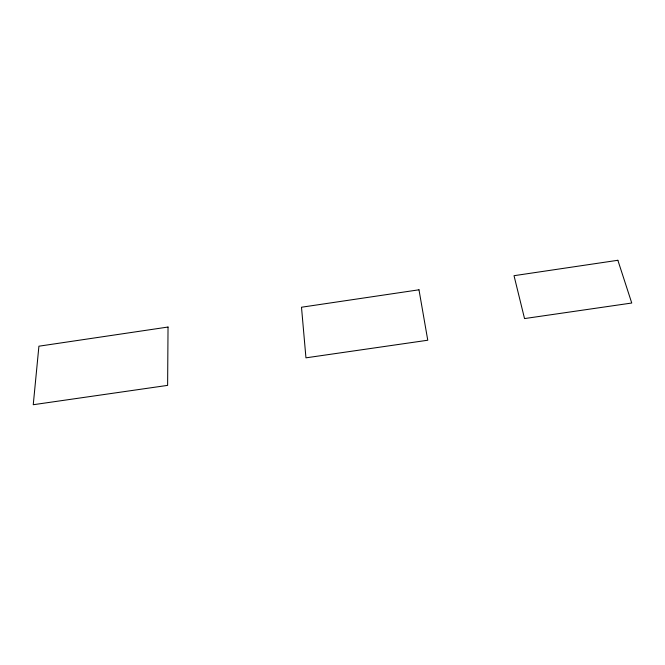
<?xml version="1.0" encoding="UTF-8"?>
<svg xmlns="http://www.w3.org/2000/svg" width="665" height="665" viewBox="0 0 665 665"><rect width="100%" height="100%" fill="white"/><g stroke="black" fill="none" stroke-linecap="round" stroke-linejoin="round"><path stroke-width="1" d="M168.037 327.039L167.622 385.376L33.25 404.719L38.911 346.199L168.037 327.039M418.983 289.799L301.494 307.23L305.95 357.837L427.77 340.231L418.983 289.799M617.868 260.281L514.02 275.692L524.535 318.577L631.75 303.024L617.868 260.281"/></g></svg>
